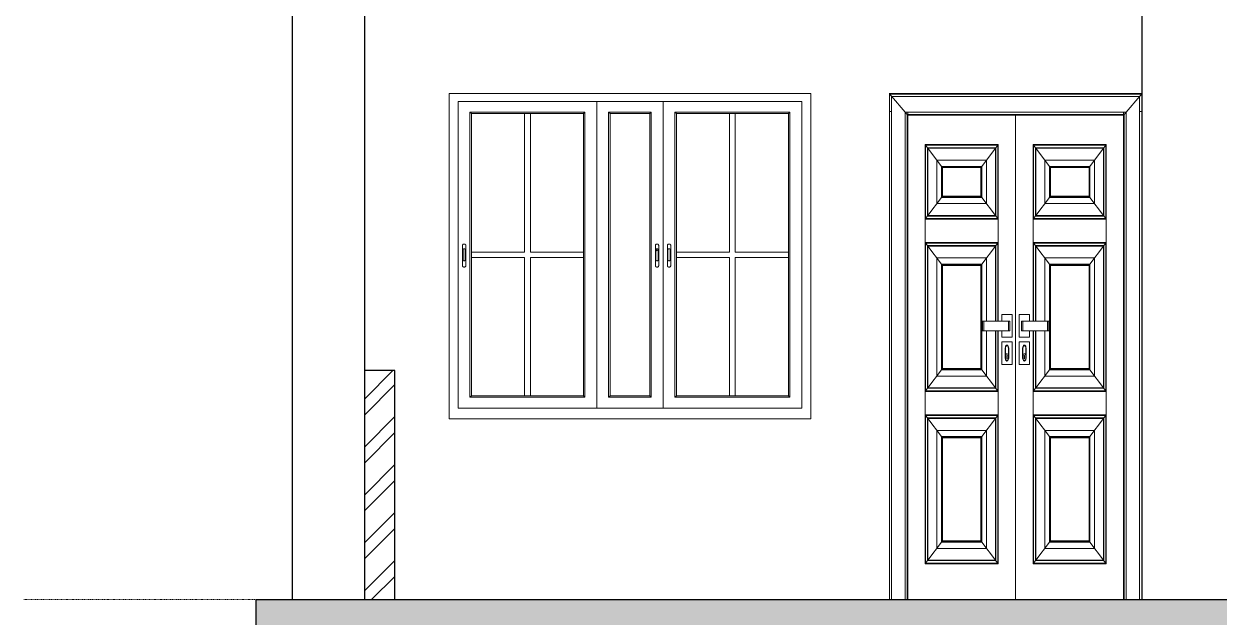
# Model space of a CAD drawing. Header units: inches. Extents: x -10117506 to -5032697, y -6529230 to -3253155.
# Drawn here: x -5057389.7 to -5057191.5, y -3256492.9 to -3256394.5 of the extents above; entities that cross this region are included whole.
import ezdxf

# ---------------------------------------------------------------- set-up
doc = ezdxf.new("R2010")
doc.units = ezdxf.units.IN
doc.header["$LTSCALE"] = 2
doc.header["$MEASUREMENT"] = 0
doc.linetypes.add('ACAD_ISO02W100', pattern=[15, 12, -3])
doc.linetypes.add('CENTER', pattern=[2, 1.25, -0.25, 0.25, -0.25])
doc.layers.get('0').update_dxf_attribs({"linetype": 'CONTINUOUS'})
for name, color, linetype, lineweight in [('Annotate-Bold.w', 187, 'CONTINUOUS', 18), ('Door-Window', 47, 'CONTINUOUS', 15), ('F-FURNITURE', 30, 'CONTINUOUS', 13), ('HATCH', 60, 'ACAD_ISO02W100', 13), ('window', 4, 'CONTINUOUS', 13)]:
    doc.layers.add(name, color=color, linetype=linetype, lineweight=lineweight)

msp = doc.modelspace()

# ---------------------------------------------------------------- hatches: boundary and pattern name
at = {"layer": 'Door-Window', "linetype": 'ByBlock'}
h = msp.add_hatch(dxfattribs=at)
h.set_pattern_fill('AR-CONC', color=256)
h.set_pattern_definition([(50, (19335.599, 2800.1), (7.172601826, -0.62752135), [0.75, -8.25]), (355, (19335.599, 2800.1), (-1.387513336, 7.521921337), [0.6, -6.6]), (100.45144446, (19336.197, 2800.0476), (5.785088467, 6.89439991), [0.63740192, -7.01142112]), (46.1842, (19335.599, 2802.1), (10.672413307, -1.655192808), [1.125, -12.375]), (96.63563549, (19336.489, 2801.962), (9.346619457, 9.741186008), [0.95610342, -10.5171376]), (351.184164, (19335.599, 2802.1), (9.34661945, 9.741186003), [0.9, -9.90000001]), (21, (19336.599, 2801.6), (5.969070521, -4.0261889067), [0.75, -8.25]), (326, (19336.599, 2801.6), (2.433153319, 7.2515004505), [0.6, -6.6]), (71.45144474, (19337.097, 2801.2644), (8.402223767, 3.225311528), [0.6374019, -7.01142112]), (37.5, (19335.5992, 2800.1), (0.1215985532, 3.3289385383), [0, -6.52, 0, -6.7, 0, -6.625]), (7.5, (19335.5992, 2800.1), (2.6306953744, 3.9441171188), [0, -3.82, 0, -6.37, 0, -2.525]), (327.5, (19333.3692, 2800.1), (5.3382243617, -0.2255487173), [0, -2.5, 0, -7.8, 0, -10.35]), (317.5, (19332.3692, 2800.1), (5.8318616934, 1.0010498233), [0, -3.25, 0, -5.18, 0, -7.35])])
h.paths.add_polyline_path([(-5057333.21, -3256495), (-5057333.21, -3256504), (-5057324.21, -3256504), (-5057324.21, -3256495), (-5057204.21, -3256495), (-5057201.71, -3256495), (-5057201.71, -3256504), (-5057192.71, -3256504), (-5057192.71, -3256495), (-5057167.67, -3256495), (-5057087.67, -3256439), (-5057044.18, -3256439), (-5057044.18, -3256434), (-5057099.24, -3256434), (-5057099.24, -3256441), (-5057109.24, -3256441), (-5057109.24, -3256448), (-5057119.24, -3256448), (-5057119.24, -3256455), (-5057129.24, -3256455), (-5057129.24, -3256462), (-5057139.24, -3256462), (-5057139.24, -3256469), (-5057149.24, -3256469), (-5057149.24, -3256476), (-5057159.24, -3256476), (-5057159.24, -3256483), (-5057169.24, -3256483), (-5057169.24, -3256490), (-5057204.21, -3256490), (-5057351.21, -3256490), (-5057351.21, -3256495)])
at = {"layer": 'HATCH', "ltscale": 0.01}
h = msp.add_hatch(dxfattribs=at)
h.set_pattern_fill('ANSI32', color=256, scale=15, style=0)
h.set_pattern_definition([(45, (19335.599, 2800.1), (-3.977475644, 3.977475644), []), (45, (19338.251, 2800.1), (-3.977475644, 3.977475644), [])])
h.paths.add_polyline_path([(-5057328.21, -3256452), (-5057333.21, -3256452), (-5057333.21, -3256490), (-5057328.21, -3256490)])

# ---------------------------------------------------------------- linework, layer by layer
at = {"ltscale": 0.5}
for p, q in [((-5057345.21, -3256490), (-5057345.21, -3256383)), ((-5057333.21, -3256490), (-5057333.21, -3256383)), ((-5057204.21, -3256490), (-5057204.21, -3256383)), ((-5057328.21, -3256452), (-5057333.21, -3256452)), ((-5057328.21, -3256490), (-5057328.21, -3256452)), ((-5057351.21, -3256490), (-5057204.21, -3256490)), ((-5057351.21, -3256495), (-5057351.21, -3256490)), ((-5057204.21, -3256490), (-5057169.24, -3256490))]:
    msp.add_line(p, q, dxfattribs=at)
at = {"layer": 'Annotate-Bold.w', "linetype": 'CENTER', "ltscale": 0.01}
msp.add_line((-5057389.75, -3256490), (-5057000.98, -3256490), dxfattribs=at)
at = {"layer": 'F-FURNITURE'}
for p, q in [((-5057246.21, -3256406), (-5057204.21, -3256406)), ((-5057246.14, -3256490), (-5057246.14, -3256406.07)), ((-5057246.14, -3256406.07), (-5057204.27, -3256406.07)), ((-5057246.14, -3256406.07), (-5057243.21, -3256409.5)), ((-5057246.12, -3256406.1), (-5057204.29, -3256406.1)), ((-5057246.12, -3256409), (-5057246.12, -3256406.1)), ((-5057245.78, -3256490), (-5057245.78, -3256406.5)), ((-5057245.78, -3256406.5), (-5057204.64, -3256406.5)), ((-5057204.27, -3256406.07), (-5057207.21, -3256409.5)), ((-5057204.64, -3256406.5), (-5057204.64, -3256490)), ((-5057204.29, -3256406.1), (-5057204.29, -3256490)), ((-5057204.27, -3256406.07), (-5057204.27, -3256490)), ((-5057246.12, -3256409), (-5057246.06, -3256409)), ((-5057246.12, -3256490), (-5057246.12, -3256409)), ((-5057246.02, -3256409), (-5057245.98, -3256409)), ((-5057245.93, -3256409), (-5057245.83, -3256409)), ((-5057243.55, -3256490), (-5057243.55, -3256409.1)), ((-5057243.55, -3256409.1), (-5057206.86, -3256409.1)), ((-5057243.12, -3256409.1), (-5057243.12, -3256409.15)), ((-5057207.29, -3256409.1), (-5057207.29, -3256409.15)), ((-5057206.86, -3256409.1), (-5057206.86, -3256490)), ((-5057204.64, -3256409), (-5057204.53, -3256409)), ((-5057204.48, -3256409), (-5057204.43, -3256409)), ((-5057204.39, -3256409), (-5057204.32, -3256409)), ((-5057243.21, -3256490), (-5057243.21, -3256409.5)), ((-5057243.21, -3256409.5), (-5057207.21, -3256409.5)), ((-5057243.12, -3256409.2), (-5057243.12, -3256409.25)), ((-5057243.12, -3256409.3), (-5057243.12, -3256409.38)), ((-5057243.12, -3256409.41), (-5057243.12, -3256409.5)), ((-5057243.12, -3256490), (-5057243.12, -3256409.6)), ((-5057243.12, -3256409.6), (-5057207.29, -3256409.6)), ((-5057225.21, -3256490), (-5057225.21, -3256409.6)), ((-5057207.29, -3256409.2), (-5057207.29, -3256409.25)), ((-5057207.29, -3256409.3), (-5057207.29, -3256409.38)), ((-5057207.29, -3256409.41), (-5057207.29, -3256409.5)), ((-5057207.29, -3256409.6), (-5057207.29, -3256490)), ((-5057207.21, -3256409.5), (-5057207.21, -3256490)), ((-5057240.23, -3256455.47), (-5057240.23, -3256414.49)), ((-5057228.1, -3256414.49), (-5057240.23, -3256414.49)), ((-5057240.15, -3256426.76), (-5057240.15, -3256414.6)), ((-5057240.15, -3256414.6), (-5057228.18, -3256414.6)), ((-5057240.15, -3256414.6), (-5057239.82, -3256415.04)), ((-5057239.82, -3256426.32), (-5057239.82, -3256415.04)), ((-5057239.82, -3256415.04), (-5057228.51, -3256415.04)), ((-5057228.51, -3256415.04), (-5057228.18, -3256414.6)), ((-5057228.51, -3256415.04), (-5057228.51, -3256426.32)), ((-5057228.49, -3256415.01), (-5057228.49, -3256426.35)), ((-5057228.18, -3256414.6), (-5057228.18, -3256426.76)), ((-5057228.1, -3256414.49), (-5057228.1, -3256443.77)), ((-5057222.31, -3256443.77), (-5057222.31, -3256414.49)), ((-5057210.19, -3256414.49), (-5057222.31, -3256414.49)), ((-5057222.23, -3256426.76), (-5057222.23, -3256414.6)), ((-5057222.23, -3256414.6), (-5057210.27, -3256414.6)), ((-5057222.23, -3256414.6), (-5057221.9, -3256415.04)), ((-5057221.9, -3256426.32), (-5057221.9, -3256415.04)), ((-5057221.9, -3256415.04), (-5057210.6, -3256415.04)), ((-5057210.6, -3256415.04), (-5057210.27, -3256414.6)), ((-5057210.6, -3256415.04), (-5057210.6, -3256426.32)), ((-5057210.57, -3256415.01), (-5057210.57, -3256426.35)), ((-5057210.27, -3256414.6), (-5057210.27, -3256426.76)), ((-5057210.19, -3256414.49), (-5057210.19, -3256455.47)), ((-5057239.76, -3256426.24), (-5057239.76, -3256415.11)), ((-5057239.76, -3256415.11), (-5057228.57, -3256415.11)), ((-5057237.52, -3256418.1), (-5057239.76, -3256415.11)), ((-5057230.03, -3256417.07), (-5057238.29, -3256417.07)), ((-5057238.29, -3256417.07), (-5057238.29, -3256424.28)), ((-5057228.57, -3256415.11), (-5057230.8, -3256418.1)), ((-5057230.03, -3256424.28), (-5057230.03, -3256417.07)), ((-5057228.57, -3256415.11), (-5057228.57, -3256426.24)), ((-5057221.85, -3256426.24), (-5057221.85, -3256415.11)), ((-5057221.85, -3256415.11), (-5057210.65, -3256415.11)), ((-5057219.61, -3256418.1), (-5057221.85, -3256415.11)), ((-5057212.12, -3256417.07), (-5057220.38, -3256417.07)), ((-5057220.38, -3256417.07), (-5057220.38, -3256424.28)), ((-5057210.65, -3256415.11), (-5057212.89, -3256418.1)), ((-5057212.12, -3256424.28), (-5057212.12, -3256417.07)), ((-5057210.65, -3256415.11), (-5057210.65, -3256426.24)), ((-5057230.8, -3256418.1), (-5057237.52, -3256418.1)), ((-5057237.52, -3256418.1), (-5057237.52, -3256423.25)), ((-5057237.45, -3256418.2), (-5057237.45, -3256423.15)), ((-5057230.88, -3256418.2), (-5057237.45, -3256418.2)), ((-5057237.37, -3256418.31), (-5057237.37, -3256423.05)), ((-5057230.96, -3256418.31), (-5057237.37, -3256418.31)), ((-5057230.96, -3256423.05), (-5057230.96, -3256418.31)), ((-5057230.88, -3256423.15), (-5057230.88, -3256418.2)), ((-5057230.8, -3256423.25), (-5057230.8, -3256418.1)), ((-5057212.89, -3256418.1), (-5057219.61, -3256418.1)), ((-5057219.61, -3256418.1), (-5057219.61, -3256423.25)), ((-5057219.53, -3256418.2), (-5057219.53, -3256423.15)), ((-5057212.97, -3256418.2), (-5057219.53, -3256418.2)), ((-5057219.45, -3256418.31), (-5057219.45, -3256423.05)), ((-5057213.04, -3256418.31), (-5057219.45, -3256418.31)), ((-5057213.04, -3256423.05), (-5057213.04, -3256418.31)), ((-5057212.97, -3256423.15), (-5057212.97, -3256418.2)), ((-5057212.89, -3256423.25), (-5057212.89, -3256418.1)), ((-5057239.76, -3256426.24), (-5057237.52, -3256423.25)), ((-5057238.29, -3256424.28), (-5057230.03, -3256424.28)), ((-5057237.52, -3256423.25), (-5057230.8, -3256423.25)), ((-5057237.45, -3256423.15), (-5057230.88, -3256423.15)), ((-5057237.37, -3256423.05), (-5057230.96, -3256423.05)), ((-5057230.8, -3256423.25), (-5057228.57, -3256426.24)), ((-5057221.85, -3256426.24), (-5057219.61, -3256423.25)), ((-5057220.38, -3256424.28), (-5057212.12, -3256424.28)), ((-5057219.61, -3256423.25), (-5057212.89, -3256423.25)), ((-5057219.53, -3256423.15), (-5057212.97, -3256423.15)), ((-5057219.45, -3256423.05), (-5057213.04, -3256423.05)), ((-5057212.89, -3256423.25), (-5057210.65, -3256426.24)), ((-5057228.1, -3256426.86), (-5057240.23, -3256426.86)), ((-5057240.15, -3256426.76), (-5057239.82, -3256426.32)), ((-5057228.18, -3256426.76), (-5057240.15, -3256426.76)), ((-5057228.49, -3256426.35), (-5057239.84, -3256426.35)), ((-5057228.51, -3256426.32), (-5057239.82, -3256426.32)), ((-5057228.57, -3256426.24), (-5057239.76, -3256426.24)), ((-5057228.18, -3256426.76), (-5057228.51, -3256426.32)), ((-5057210.19, -3256426.86), (-5057222.31, -3256426.86)), ((-5057222.23, -3256426.76), (-5057221.9, -3256426.32)), ((-5057210.27, -3256426.76), (-5057222.23, -3256426.76)), ((-5057210.57, -3256426.35), (-5057221.92, -3256426.35)), ((-5057210.6, -3256426.32), (-5057221.9, -3256426.32)), ((-5057210.65, -3256426.24), (-5057221.85, -3256426.24)), ((-5057210.27, -3256426.76), (-5057210.6, -3256426.32)), ((-5057228.1, -3256430.73), (-5057240.23, -3256430.73)), ((-5057240.15, -3256455.36), (-5057240.15, -3256430.83)), ((-5057240.15, -3256430.83), (-5057228.18, -3256430.83)), ((-5057240.15, -3256430.83), (-5057239.84, -3256431.24)), ((-5057228.18, -3256430.83), (-5057228.49, -3256431.24)), ((-5057228.18, -3256430.83), (-5057228.18, -3256443.77)), ((-5057210.19, -3256430.73), (-5057222.31, -3256430.73)), ((-5057222.23, -3256443.77), (-5057222.23, -3256430.83)), ((-5057222.23, -3256430.83), (-5057210.27, -3256430.83)), ((-5057222.23, -3256430.83), (-5057221.92, -3256431.24)), ((-5057210.27, -3256430.83), (-5057210.57, -3256431.24)), ((-5057210.27, -3256430.83), (-5057210.27, -3256455.36)), ((-5057239.84, -3256431.24), (-5057228.49, -3256431.24)), ((-5057239.84, -3256431.24), (-5057239.82, -3256431.27)), ((-5057239.82, -3256454.93), (-5057239.82, -3256431.27)), ((-5057239.82, -3256431.27), (-5057228.51, -3256431.27)), ((-5057237.52, -3256434.33), (-5057239.76, -3256431.35)), ((-5057239.76, -3256454.85), (-5057239.76, -3256431.35)), ((-5057239.76, -3256431.35), (-5057228.57, -3256431.35)), ((-5057228.57, -3256431.35), (-5057230.8, -3256434.33)), ((-5057228.57, -3256431.35), (-5057228.57, -3256443.77)), ((-5057228.49, -3256431.24), (-5057228.51, -3256431.27)), ((-5057228.51, -3256431.27), (-5057228.51, -3256443.77)), ((-5057228.49, -3256431.24), (-5057228.49, -3256443.77)), ((-5057221.92, -3256431.24), (-5057210.57, -3256431.24)), ((-5057221.92, -3256431.24), (-5057221.91, -3256431.27)), ((-5057221.91, -3256443.77), (-5057221.91, -3256431.27)), ((-5057221.91, -3256431.27), (-5057210.59, -3256431.27)), ((-5057219.61, -3256434.33), (-5057221.85, -3256431.35)), ((-5057221.85, -3256443.77), (-5057221.85, -3256431.35)), ((-5057221.85, -3256431.35), (-5057210.65, -3256431.35)), ((-5057210.65, -3256431.35), (-5057212.89, -3256434.33)), ((-5057210.65, -3256431.35), (-5057210.65, -3256454.85)), ((-5057210.57, -3256431.24), (-5057210.59, -3256431.27)), ((-5057210.59, -3256431.27), (-5057210.59, -3256454.93)), ((-5057210.57, -3256431.24), (-5057210.57, -3256454.95)), ((-5057238.29, -3256433.3), (-5057230.03, -3256433.3)), ((-5057238.29, -3256433.3), (-5057238.29, -3256452.89)), ((-5057237.52, -3256434.33), (-5057230.8, -3256434.33)), ((-5057237.52, -3256451.86), (-5057237.52, -3256434.33)), ((-5057230.88, -3256434.44), (-5057237.45, -3256434.44)), ((-5057237.45, -3256434.44), (-5057237.45, -3256451.75)), ((-5057230.96, -3256434.54), (-5057237.37, -3256434.54)), ((-5057237.37, -3256434.54), (-5057237.37, -3256451.65)), ((-5057230.96, -3256451.65), (-5057230.96, -3256434.54)), ((-5057230.88, -3256451.75), (-5057230.88, -3256434.44)), ((-5057230.8, -3256434.33), (-5057230.8, -3256451.86)), ((-5057230.03, -3256433.3), (-5057230.03, -3256443.77)), ((-5057220.38, -3256433.3), (-5057212.12, -3256433.3)), ((-5057220.38, -3256433.3), (-5057220.38, -3256443.77)), ((-5057219.61, -3256434.33), (-5057212.89, -3256434.33)), ((-5057219.61, -3256451.86), (-5057219.61, -3256434.33)), ((-5057212.97, -3256434.44), (-5057219.53, -3256434.44)), ((-5057219.53, -3256434.44), (-5057219.53, -3256451.75)), ((-5057213.04, -3256434.54), (-5057219.45, -3256434.54)), ((-5057219.45, -3256434.54), (-5057219.45, -3256451.65)), ((-5057213.04, -3256451.65), (-5057213.04, -3256434.54)), ((-5057212.97, -3256451.75), (-5057212.97, -3256434.44)), ((-5057212.89, -3256434.33), (-5057212.89, -3256451.86)), ((-5057212.12, -3256433.3), (-5057212.12, -3256452.89)), ((-5057227.51, -3256442.71), (-5057227.51, -3256443.77)), ((-5057225.8, -3256442.71), (-5057227.51, -3256442.71)), ((-5057225.8, -3256442.71), (-5057225.8, -3256446.43)), ((-5057222.91, -3256442.71), (-5057224.61, -3256442.71)), ((-5057224.61, -3256442.71), (-5057224.61, -3256446.43)), ((-5057222.91, -3256442.71), (-5057222.91, -3256443.77)), ((-5057230.73, -3256443.77), (-5057230.73, -3256445.37)), ((-5057230.73, -3256443.77), (-5057226.17, -3256443.77)), ((-5057230.48, -3256443.77), (-5057230.48, -3256445.37)), ((-5057226.41, -3256443.77), (-5057226.41, -3256445.37)), ((-5057226.17, -3256443.77), (-5057226.17, -3256445.37)), ((-5057224.25, -3256443.77), (-5057224.25, -3256445.37)), ((-5057219.69, -3256443.77), (-5057224.25, -3256443.77)), ((-5057224, -3256443.77), (-5057224, -3256445.37)), ((-5057219.93, -3256443.77), (-5057219.93, -3256445.37)), ((-5057219.69, -3256443.77), (-5057219.69, -3256445.37)), ((-5057230.73, -3256445.37), (-5057226.17, -3256445.37)), ((-5057230.03, -3256445.37), (-5057230.03, -3256452.89)), ((-5057228.57, -3256445.37), (-5057228.57, -3256454.85)), ((-5057228.51, -3256445.37), (-5057228.51, -3256454.93)), ((-5057228.49, -3256445.37), (-5057228.49, -3256454.95)), ((-5057228.18, -3256445.37), (-5057228.18, -3256455.36)), ((-5057228.1, -3256445.37), (-5057228.1, -3256455.47)), ((-5057227.51, -3256445.37), (-5057227.51, -3256446.43)), ((-5057227.51, -3256446.43), (-5057225.8, -3256446.43)), ((-5057224.61, -3256446.43), (-5057222.91, -3256446.43)), ((-5057219.69, -3256445.37), (-5057224.25, -3256445.37)), ((-5057222.91, -3256445.37), (-5057222.91, -3256446.43)), ((-5057222.31, -3256455.47), (-5057222.31, -3256445.37)), ((-5057222.23, -3256455.36), (-5057222.23, -3256445.37)), ((-5057221.91, -3256454.93), (-5057221.91, -3256445.37)), ((-5057221.85, -3256454.85), (-5057221.85, -3256445.37)), ((-5057220.38, -3256452.89), (-5057220.38, -3256445.37)), ((-5057227.51, -3256447.23), (-5057225.8, -3256447.23)), ((-5057227.51, -3256450.96), (-5057227.51, -3256447.23)), ((-5057226.95, -3256448.26), (-5057226.96, -3256448.43)), ((-5057226.96, -3256449.76), (-5057226.96, -3256448.43)), ((-5057226.92, -3256448.1), (-5057226.95, -3256448.26)), ((-5057226.87, -3256447.96), (-5057226.92, -3256448.1)), ((-5057226.91, -3256448.44), (-5057226.9, -3256448.28)), ((-5057226.91, -3256449.75), (-5057226.91, -3256448.44)), ((-5057226.9, -3256448.28), (-5057226.88, -3256448.15)), ((-5057226.88, -3256448.15), (-5057226.84, -3256448.03)), ((-5057226.81, -3256447.85), (-5057226.87, -3256447.96)), ((-5057226.84, -3256448.03), (-5057226.78, -3256447.94)), ((-5057226.73, -3256447.79), (-5057226.81, -3256447.85)), ((-5057226.78, -3256447.94), (-5057226.72, -3256447.88)), ((-5057226.65, -3256447.76), (-5057226.73, -3256447.79)), ((-5057226.72, -3256447.88), (-5057226.65, -3256447.86)), ((-5057226.58, -3256447.79), (-5057226.65, -3256447.76)), ((-5057226.65, -3256447.86), (-5057226.59, -3256447.88)), ((-5057226.59, -3256447.88), (-5057226.53, -3256447.94)), ((-5057226.5, -3256447.85), (-5057226.58, -3256447.79)), ((-5057226.53, -3256447.94), (-5057226.47, -3256448.03)), ((-5057226.44, -3256447.96), (-5057226.5, -3256447.85)), ((-5057226.47, -3256448.03), (-5057226.43, -3256448.15)), ((-5057226.39, -3256448.1), (-5057226.44, -3256447.96)), ((-5057226.43, -3256448.15), (-5057226.4, -3256448.28)), ((-5057226.4, -3256448.28), (-5057226.4, -3256448.44)), ((-5057226.4, -3256448.44), (-5057226.4, -3256449.75)), ((-5057226.36, -3256448.26), (-5057226.39, -3256448.1)), ((-5057226.35, -3256448.43), (-5057226.36, -3256448.26)), ((-5057226.35, -3256449.76), (-5057226.35, -3256448.43)), ((-5057225.8, -3256447.23), (-5057225.8, -3256450.96)), ((-5057224.61, -3256447.23), (-5057224.61, -3256450.96)), ((-5057222.91, -3256447.23), (-5057224.61, -3256447.23)), ((-5057224.06, -3256448.43), (-5057224.05, -3256448.26)), ((-5057224.06, -3256449.76), (-5057224.06, -3256448.43)), ((-5057224.05, -3256448.26), (-5057224.02, -3256448.1)), ((-5057224.02, -3256448.1), (-5057223.97, -3256447.96)), ((-5057224.01, -3256448.28), (-5057224.02, -3256448.44)), ((-5057224.02, -3256448.44), (-5057224.02, -3256449.75)), ((-5057223.98, -3256448.15), (-5057224.01, -3256448.28)), ((-5057223.94, -3256448.03), (-5057223.98, -3256448.15)), ((-5057223.97, -3256447.96), (-5057223.91, -3256447.85)), ((-5057223.89, -3256447.94), (-5057223.94, -3256448.03)), ((-5057223.91, -3256447.85), (-5057223.84, -3256447.79)), ((-5057223.83, -3256447.88), (-5057223.89, -3256447.94)), ((-5057223.84, -3256447.79), (-5057223.76, -3256447.76)), ((-5057223.76, -3256447.86), (-5057223.83, -3256447.88)), ((-5057223.76, -3256447.76), (-5057223.68, -3256447.79)), ((-5057223.69, -3256447.88), (-5057223.76, -3256447.86)), ((-5057223.63, -3256447.94), (-5057223.69, -3256447.88)), ((-5057223.68, -3256447.79), (-5057223.61, -3256447.85)), ((-5057223.58, -3256448.03), (-5057223.63, -3256447.94)), ((-5057223.61, -3256447.85), (-5057223.54, -3256447.96)), ((-5057223.54, -3256448.15), (-5057223.58, -3256448.03)), ((-5057223.54, -3256447.96), (-5057223.5, -3256448.1)), ((-5057223.51, -3256448.28), (-5057223.54, -3256448.15)), ((-5057223.5, -3256448.44), (-5057223.51, -3256448.28)), ((-5057223.5, -3256448.1), (-5057223.46, -3256448.26)), ((-5057223.5, -3256449.75), (-5057223.5, -3256448.44)), ((-5057223.46, -3256448.26), (-5057223.45, -3256448.43)), ((-5057223.45, -3256449.76), (-5057223.45, -3256448.43)), ((-5057222.91, -3256450.96), (-5057222.91, -3256447.23)), ((-5057226.96, -3256449.76), (-5057226.95, -3256449.93)), ((-5057226.95, -3256449.93), (-5057226.92, -3256450.09)), ((-5057226.92, -3256450.09), (-5057226.87, -3256450.23)), ((-5057226.9, -3256449.62), (-5057226.91, -3256449.75)), ((-5057226.91, -3256449.75), (-5057226.91, -3256449.76)), ((-5057226.91, -3256449.76), (-5057226.91, -3256449.77)), ((-5057226.91, -3256449.77), (-5057226.9, -3256449.91)), ((-5057226.88, -3256449.48), (-5057226.9, -3256449.62)), ((-5057226.9, -3256449.91), (-5057226.9, -3256449.91)), ((-5057226.9, -3256449.91), (-5057226.88, -3256450.04)), ((-5057226.84, -3256449.36), (-5057226.88, -3256449.48)), ((-5057226.88, -3256450.04), (-5057226.88, -3256450.05)), ((-5057226.88, -3256450.05), (-5057226.84, -3256450.16)), ((-5057226.87, -3256450.23), (-5057226.81, -3256450.34)), ((-5057226.79, -3256449.27), (-5057226.84, -3256449.36)), ((-5057226.84, -3256450.16), (-5057226.83, -3256450.16)), ((-5057226.83, -3256450.16), (-5057226.78, -3256450.25)), ((-5057226.81, -3256450.34), (-5057226.73, -3256450.4)), ((-5057226.72, -3256449.21), (-5057226.79, -3256449.27)), ((-5057226.78, -3256450.25), (-5057226.78, -3256450.25)), ((-5057226.78, -3256450.25), (-5057226.72, -3256450.3)), ((-5057226.73, -3256450.4), (-5057226.65, -3256450.42)), ((-5057226.66, -3256449.19), (-5057226.72, -3256449.21)), ((-5057226.72, -3256450.3), (-5057226.72, -3256450.31)), ((-5057226.72, -3256450.31), (-5057226.65, -3256450.32)), ((-5057226.68, -3256449.49), (-5057226.62, -3256449.49)), ((-5057226.68, -3256450.03), (-5057226.68, -3256449.49)), ((-5057226.62, -3256450.03), (-5057226.68, -3256450.03)), ((-5057226.59, -3256449.21), (-5057226.66, -3256449.19)), ((-5057226.65, -3256450.32), (-5057226.59, -3256450.3)), ((-5057226.65, -3256450.32), (-5057226.65, -3256450.32)), ((-5057226.65, -3256450.42), (-5057226.58, -3256450.4)), ((-5057226.62, -3256449.49), (-5057226.62, -3256450.03)), ((-5057226.53, -3256449.27), (-5057226.59, -3256449.21)), ((-5057226.59, -3256450.3), (-5057226.58, -3256450.3)), ((-5057226.58, -3256450.3), (-5057226.53, -3256450.25)), ((-5057226.58, -3256450.4), (-5057226.5, -3256450.34)), ((-5057226.47, -3256449.35), (-5057226.53, -3256449.27)), ((-5057226.53, -3256450.25), (-5057226.52, -3256450.25)), ((-5057226.52, -3256450.25), (-5057226.47, -3256450.16)), ((-5057226.5, -3256450.34), (-5057226.44, -3256450.23)), ((-5057226.43, -3256449.47), (-5057226.47, -3256449.35)), ((-5057226.47, -3256450.15), (-5057226.43, -3256450.04)), ((-5057226.47, -3256450.16), (-5057226.47, -3256450.15)), ((-5057226.44, -3256450.23), (-5057226.39, -3256450.09)), ((-5057226.41, -3256449.61), (-5057226.43, -3256449.47)), ((-5057226.43, -3256450.04), (-5057226.4, -3256449.91)), ((-5057226.43, -3256450.04), (-5057226.43, -3256450.04)), ((-5057226.4, -3256449.75), (-5057226.41, -3256449.61)), ((-5057226.4, -3256449.9), (-5057226.4, -3256449.75)), ((-5057226.4, -3256449.91), (-5057226.4, -3256449.9)), ((-5057226.39, -3256450.09), (-5057226.36, -3256449.93)), ((-5057226.36, -3256449.93), (-5057226.35, -3256449.76)), ((-5057224.05, -3256449.93), (-5057224.06, -3256449.76)), ((-5057224.02, -3256450.09), (-5057224.05, -3256449.93)), ((-5057224.02, -3256449.75), (-5057224.01, -3256449.61)), ((-5057224.01, -3256449.9), (-5057224.02, -3256449.75)), ((-5057223.97, -3256450.23), (-5057224.02, -3256450.09)), ((-5057224.01, -3256449.61), (-5057223.98, -3256449.47)), ((-5057224.01, -3256449.91), (-5057224.01, -3256449.9)), ((-5057223.98, -3256450.04), (-5057224.01, -3256449.91)), ((-5057223.98, -3256449.47), (-5057223.94, -3256449.35)), ((-5057223.98, -3256450.04), (-5057223.98, -3256450.04)), ((-5057223.94, -3256450.15), (-5057223.98, -3256450.04)), ((-5057223.91, -3256450.34), (-5057223.97, -3256450.23)), ((-5057223.94, -3256449.35), (-5057223.89, -3256449.27)), ((-5057223.94, -3256450.16), (-5057223.94, -3256450.15)), ((-5057223.89, -3256450.25), (-5057223.94, -3256450.16)), ((-5057223.84, -3256450.4), (-5057223.91, -3256450.34)), ((-5057223.89, -3256449.27), (-5057223.82, -3256449.21)), ((-5057223.89, -3256450.25), (-5057223.89, -3256450.25)), ((-5057223.83, -3256450.3), (-5057223.89, -3256450.25)), ((-5057223.76, -3256450.42), (-5057223.84, -3256450.4)), ((-5057223.76, -3256450.32), (-5057223.83, -3256450.3)), ((-5057223.83, -3256450.3), (-5057223.83, -3256450.3)), ((-5057223.82, -3256449.21), (-5057223.76, -3256449.19)), ((-5057223.79, -3256449.49), (-5057223.79, -3256450.03)), ((-5057223.73, -3256449.49), (-5057223.79, -3256449.49)), ((-5057223.79, -3256450.03), (-5057223.73, -3256450.03)), ((-5057223.76, -3256449.19), (-5057223.69, -3256449.21)), ((-5057223.69, -3256450.31), (-5057223.76, -3256450.32)), ((-5057223.76, -3256450.32), (-5057223.76, -3256450.32)), ((-5057223.68, -3256450.4), (-5057223.76, -3256450.42)), ((-5057223.73, -3256450.03), (-5057223.73, -3256449.49)), ((-5057223.69, -3256449.21), (-5057223.63, -3256449.27)), ((-5057223.63, -3256450.25), (-5057223.69, -3256450.3)), ((-5057223.69, -3256450.3), (-5057223.69, -3256450.31)), ((-5057223.61, -3256450.34), (-5057223.68, -3256450.4)), ((-5057223.63, -3256449.27), (-5057223.57, -3256449.36)), ((-5057223.58, -3256450.16), (-5057223.63, -3256450.25)), ((-5057223.63, -3256450.25), (-5057223.63, -3256450.25)), ((-5057223.54, -3256450.23), (-5057223.61, -3256450.34)), ((-5057223.54, -3256450.05), (-5057223.58, -3256450.16)), ((-5057223.58, -3256450.16), (-5057223.58, -3256450.16)), ((-5057223.57, -3256449.36), (-5057223.53, -3256449.48)), ((-5057223.51, -3256449.91), (-5057223.54, -3256450.04)), ((-5057223.54, -3256450.04), (-5057223.54, -3256450.05)), ((-5057223.5, -3256450.09), (-5057223.54, -3256450.23)), ((-5057223.53, -3256449.48), (-5057223.51, -3256449.62)), ((-5057223.51, -3256449.62), (-5057223.5, -3256449.75)), ((-5057223.5, -3256449.77), (-5057223.51, -3256449.91)), ((-5057223.51, -3256449.91), (-5057223.51, -3256449.91)), ((-5057223.5, -3256449.75), (-5057223.5, -3256449.76)), ((-5057223.5, -3256449.76), (-5057223.5, -3256449.77)), ((-5057223.46, -3256449.93), (-5057223.5, -3256450.09)), ((-5057223.45, -3256449.76), (-5057223.46, -3256449.93)), ((-5057239.76, -3256454.85), (-5057237.52, -3256451.86)), ((-5057230.8, -3256451.86), (-5057237.52, -3256451.86)), ((-5057237.45, -3256451.75), (-5057230.88, -3256451.75)), ((-5057237.37, -3256451.65), (-5057230.96, -3256451.65)), ((-5057230.8, -3256451.86), (-5057228.57, -3256454.85)), ((-5057225.8, -3256450.96), (-5057227.51, -3256450.96)), ((-5057224.61, -3256450.96), (-5057222.91, -3256450.96)), ((-5057221.85, -3256454.85), (-5057219.61, -3256451.86)), ((-5057212.89, -3256451.86), (-5057219.61, -3256451.86)), ((-5057219.53, -3256451.75), (-5057212.97, -3256451.75)), ((-5057219.45, -3256451.65), (-5057213.04, -3256451.65)), ((-5057212.89, -3256451.86), (-5057210.65, -3256454.85)), ((-5057230.03, -3256452.89), (-5057238.29, -3256452.89)), ((-5057212.12, -3256452.89), (-5057220.38, -3256452.89)), ((-5057240.23, -3256459.33), (-5057240.23, -3256455.47)), ((-5057228.1, -3256455.47), (-5057240.23, -3256455.47)), ((-5057240.15, -3256455.36), (-5057239.82, -3256454.93)), ((-5057228.18, -3256455.36), (-5057240.15, -3256455.36)), ((-5057228.51, -3256454.93), (-5057239.82, -3256454.93)), ((-5057228.57, -3256454.85), (-5057239.76, -3256454.85)), ((-5057228.49, -3256454.95), (-5057228.51, -3256454.93)), ((-5057228.18, -3256455.36), (-5057228.49, -3256454.95)), ((-5057228.1, -3256455.47), (-5057228.1, -3256459.33)), ((-5057222.31, -3256459.33), (-5057222.31, -3256455.47)), ((-5057210.19, -3256455.47), (-5057222.31, -3256455.47)), ((-5057222.23, -3256455.36), (-5057221.91, -3256454.93)), ((-5057210.27, -3256455.36), (-5057222.23, -3256455.36)), ((-5057210.59, -3256454.93), (-5057221.91, -3256454.93)), ((-5057210.65, -3256454.85), (-5057221.85, -3256454.85)), ((-5057210.57, -3256454.95), (-5057210.59, -3256454.93)), ((-5057210.27, -3256455.36), (-5057210.57, -3256454.95)), ((-5057210.19, -3256455.47), (-5057210.19, -3256459.33)), ((-5057240.23, -3256459.33), (-5057240.23, -3256484.07)), ((-5057228.1, -3256459.33), (-5057240.23, -3256459.33)), ((-5057240.15, -3256483.97), (-5057240.15, -3256459.43)), ((-5057240.15, -3256459.43), (-5057228.18, -3256459.43)), ((-5057240.15, -3256459.43), (-5057239.84, -3256459.85)), ((-5057239.84, -3256459.85), (-5057228.49, -3256459.85)), ((-5057239.84, -3256459.85), (-5057239.82, -3256459.87)), ((-5057239.82, -3256483.53), (-5057239.82, -3256459.87)), ((-5057239.82, -3256459.87), (-5057228.51, -3256459.87)), ((-5057237.52, -3256462.94), (-5057239.76, -3256459.95)), ((-5057239.76, -3256483.45), (-5057239.76, -3256459.95)), ((-5057239.76, -3256459.95), (-5057228.57, -3256459.95)), ((-5057228.57, -3256459.95), (-5057230.8, -3256462.94)), ((-5057228.57, -3256459.95), (-5057228.57, -3256483.45)), ((-5057228.49, -3256459.85), (-5057228.51, -3256459.87)), ((-5057228.51, -3256459.87), (-5057228.51, -3256483.53)), ((-5057228.18, -3256459.43), (-5057228.49, -3256459.85)), ((-5057228.49, -3256459.85), (-5057228.49, -3256483.55)), ((-5057228.18, -3256459.43), (-5057228.18, -3256483.97)), ((-5057228.1, -3256484.07), (-5057228.1, -3256459.33)), ((-5057222.31, -3256459.33), (-5057222.31, -3256484.07)), ((-5057210.19, -3256459.33), (-5057222.31, -3256459.33)), ((-5057222.23, -3256483.97), (-5057222.23, -3256459.43)), ((-5057222.23, -3256459.43), (-5057210.27, -3256459.43)), ((-5057222.23, -3256459.43), (-5057221.92, -3256459.85)), ((-5057221.92, -3256459.85), (-5057210.57, -3256459.85)), ((-5057221.92, -3256459.85), (-5057221.91, -3256459.87)), ((-5057221.91, -3256483.53), (-5057221.91, -3256459.87)), ((-5057221.91, -3256459.87), (-5057210.59, -3256459.87)), ((-5057219.61, -3256462.94), (-5057221.85, -3256459.95)), ((-5057221.85, -3256483.45), (-5057221.85, -3256459.95)), ((-5057221.85, -3256459.95), (-5057210.65, -3256459.95)), ((-5057210.65, -3256459.95), (-5057212.89, -3256462.94)), ((-5057210.65, -3256459.95), (-5057210.65, -3256483.45)), ((-5057210.57, -3256459.85), (-5057210.59, -3256459.87)), ((-5057210.59, -3256459.87), (-5057210.59, -3256483.53)), ((-5057210.27, -3256459.43), (-5057210.57, -3256459.85)), ((-5057210.57, -3256459.85), (-5057210.57, -3256483.55)), ((-5057210.27, -3256459.43), (-5057210.27, -3256483.97)), ((-5057210.19, -3256484.07), (-5057210.19, -3256459.33)), ((-5057238.29, -3256461.91), (-5057230.03, -3256461.91)), ((-5057238.29, -3256461.91), (-5057238.29, -3256481.49)), ((-5057230.03, -3256461.91), (-5057230.03, -3256481.49)), ((-5057220.38, -3256461.91), (-5057212.12, -3256461.91)), ((-5057220.38, -3256461.91), (-5057220.38, -3256481.49)), ((-5057212.12, -3256461.91), (-5057212.12, -3256481.49)), ((-5057237.52, -3256462.94), (-5057230.8, -3256462.94)), ((-5057237.52, -3256480.46), (-5057237.52, -3256462.94)), ((-5057230.88, -3256463.04), (-5057237.45, -3256463.04)), ((-5057237.45, -3256463.04), (-5057237.45, -3256480.36)), ((-5057230.96, -3256463.14), (-5057237.37, -3256463.14)), ((-5057237.37, -3256463.14), (-5057237.37, -3256480.26)), ((-5057230.96, -3256480.26), (-5057230.96, -3256463.14)), ((-5057230.88, -3256480.36), (-5057230.88, -3256463.04)), ((-5057230.8, -3256462.94), (-5057230.8, -3256480.46)), ((-5057219.61, -3256462.94), (-5057212.89, -3256462.94)), ((-5057219.61, -3256480.46), (-5057219.61, -3256462.94)), ((-5057212.97, -3256463.04), (-5057219.53, -3256463.04)), ((-5057219.53, -3256463.04), (-5057219.53, -3256480.36)), ((-5057213.04, -3256463.14), (-5057219.45, -3256463.14)), ((-5057219.45, -3256463.14), (-5057219.45, -3256480.26)), ((-5057213.04, -3256480.26), (-5057213.04, -3256463.14)), ((-5057212.97, -3256480.36), (-5057212.97, -3256463.04)), ((-5057212.89, -3256462.94), (-5057212.89, -3256480.46)), ((-5057239.76, -3256483.45), (-5057237.52, -3256480.46)), ((-5057230.8, -3256480.46), (-5057237.52, -3256480.46)), ((-5057237.45, -3256480.36), (-5057230.88, -3256480.36)), ((-5057237.37, -3256480.26), (-5057230.96, -3256480.26)), ((-5057230.8, -3256480.46), (-5057228.57, -3256483.45)), ((-5057221.85, -3256483.45), (-5057219.61, -3256480.46)), ((-5057212.89, -3256480.46), (-5057219.61, -3256480.46)), ((-5057219.53, -3256480.36), (-5057212.97, -3256480.36)), ((-5057219.45, -3256480.26), (-5057213.04, -3256480.26)), ((-5057212.89, -3256480.46), (-5057210.65, -3256483.45)), ((-5057230.03, -3256481.49), (-5057238.29, -3256481.49)), ((-5057212.12, -3256481.49), (-5057220.38, -3256481.49)), ((-5057228.1, -3256484.07), (-5057240.23, -3256484.07)), ((-5057240.15, -3256483.97), (-5057239.82, -3256483.53)), ((-5057228.18, -3256483.97), (-5057240.15, -3256483.97)), ((-5057228.51, -3256483.53), (-5057239.82, -3256483.53)), ((-5057228.57, -3256483.45), (-5057239.76, -3256483.45)), ((-5057228.49, -3256483.55), (-5057228.51, -3256483.53)), ((-5057228.18, -3256483.97), (-5057228.49, -3256483.55)), ((-5057210.19, -3256484.07), (-5057222.31, -3256484.07)), ((-5057222.23, -3256483.97), (-5057221.91, -3256483.53)), ((-5057210.27, -3256483.97), (-5057222.23, -3256483.97)), ((-5057210.59, -3256483.53), (-5057221.91, -3256483.53)), ((-5057210.65, -3256483.45), (-5057221.85, -3256483.45)), ((-5057210.57, -3256483.55), (-5057210.59, -3256483.53)), ((-5057210.27, -3256483.97), (-5057210.57, -3256483.55))]:
    msp.add_line(p, q, dxfattribs=at)
at = {"layer": 'window'}
for p, q in [((-5057319.21, -3256460), (-5057319.21, -3256406)), ((-5057259.21, -3256406), (-5057319.21, -3256406)), ((-5057259.21, -3256460), (-5057259.21, -3256406)), ((-5057317.71, -3256458.22), (-5057317.71, -3256407.33)), ((-5057260.71, -3256407.33), (-5057317.71, -3256407.33)), ((-5057315.74, -3256456.42), (-5057315.74, -3256409.13)), ((-5057315.74, -3256409.13), (-5057296.67, -3256409.13)), ((-5057315.5, -3256409.35), (-5057315.74, -3256409.13)), ((-5057296.92, -3256409.35), (-5057296.67, -3256409.13)), ((-5057296.67, -3256409.13), (-5057296.67, -3256456.42)), ((-5057294.71, -3256407.33), (-5057294.71, -3256458.22)), ((-5057285.67, -3256409.13), (-5057292.74, -3256409.13)), ((-5057292.74, -3256409.13), (-5057292.74, -3256456.42)), ((-5057292.5, -3256409.35), (-5057292.74, -3256409.13)), ((-5057285.92, -3256409.35), (-5057285.67, -3256409.13)), ((-5057285.67, -3256456.42), (-5057285.67, -3256409.13)), ((-5057283.71, -3256407.33), (-5057283.71, -3256458.22)), ((-5057281.74, -3256456.42), (-5057281.74, -3256409.13)), ((-5057281.74, -3256409.13), (-5057262.67, -3256409.13)), ((-5057281.5, -3256409.35), (-5057281.74, -3256409.13)), ((-5057262.92, -3256409.35), (-5057262.67, -3256409.13)), ((-5057262.67, -3256409.13), (-5057262.67, -3256456.42)), ((-5057260.71, -3256407.33), (-5057260.71, -3256458.22)), ((-5057315.5, -3256456.2), (-5057315.5, -3256409.35)), ((-5057296.92, -3256409.35), (-5057315.5, -3256409.35)), ((-5057306.7, -3256409.35), (-5057306.7, -3256432.32)), ((-5057305.72, -3256409.35), (-5057305.72, -3256432.32)), ((-5057296.92, -3256409.35), (-5057296.92, -3256456.2)), ((-5057292.5, -3256409.35), (-5057292.5, -3256456.2)), ((-5057292.5, -3256409.35), (-5057285.92, -3256409.35)), ((-5057285.92, -3256456.2), (-5057285.92, -3256409.35)), ((-5057281.5, -3256456.2), (-5057281.5, -3256409.35)), ((-5057262.92, -3256409.35), (-5057281.5, -3256409.35)), ((-5057272.7, -3256409.35), (-5057272.7, -3256432.32)), ((-5057271.72, -3256409.35), (-5057271.72, -3256432.32)), ((-5057262.92, -3256409.35), (-5057262.92, -3256456.2)), ((-5057316.98, -3256431.17), (-5057316.97, -3256431.14)), ((-5057316.98, -3256431.21), (-5057316.97, -3256431.14)), ((-5057316.98, -3256431.21), (-5057316.98, -3256431.17)), ((-5057316.98, -3256434.6), (-5057316.98, -3256431.21)), ((-5057316.97, -3256431.14), (-5057316.95, -3256431.11)), ((-5057316.95, -3256431.11), (-5057316.93, -3256431.08)), ((-5057316.9, -3256431.05), (-5057316.93, -3256431.08)), ((-5057316.87, -3256431.03), (-5057316.9, -3256431.05)), ((-5057316.88, -3256431.88), (-5057316.89, -3256431.9)), ((-5057316.89, -3256431.9), (-5057316.89, -3256431.93)), ((-5057316.89, -3256431.93), (-5057316.89, -3256433.63)), ((-5057316.87, -3256431.86), (-5057316.88, -3256431.88)), ((-5057316.87, -3256431.03), (-5057316.83, -3256431.01)), ((-5057316.86, -3256431.84), (-5057316.87, -3256431.86)), ((-5057316.84, -3256431.82), (-5057316.86, -3256431.84)), ((-5057316.82, -3256431.81), (-5057316.84, -3256431.82)), ((-5057316.79, -3256431), (-5057316.83, -3256431.01)), ((-5057316.79, -3256431.79), (-5057316.82, -3256431.81)), ((-5057316.75, -3256430.99), (-5057316.79, -3256431)), ((-5057316.77, -3256431.78), (-5057316.79, -3256431.79)), ((-5057316.74, -3256431.78), (-5057316.77, -3256431.78)), ((-5057316.71, -3256430.99), (-5057316.75, -3256430.99)), ((-5057316.71, -3256431.78), (-5057316.74, -3256431.78)), ((-5057316.67, -3256430.99), (-5057316.71, -3256430.99)), ((-5057316.68, -3256431.78), (-5057316.71, -3256431.78)), ((-5057316.65, -3256431.78), (-5057316.68, -3256431.78)), ((-5057316.67, -3256430.99), (-5057316.63, -3256431)), ((-5057316.63, -3256431.79), (-5057316.65, -3256431.78)), ((-5057316.63, -3256431), (-5057316.59, -3256431.01)), ((-5057316.6, -3256431.81), (-5057316.63, -3256431.79)), ((-5057316.58, -3256431.82), (-5057316.6, -3256431.81)), ((-5057316.59, -3256431.01), (-5057316.55, -3256431.03)), ((-5057316.56, -3256431.84), (-5057316.58, -3256431.82)), ((-5057316.55, -3256431.86), (-5057316.56, -3256431.84)), ((-5057316.55, -3256431.03), (-5057316.52, -3256431.05)), ((-5057316.54, -3256431.88), (-5057316.55, -3256431.86)), ((-5057316.53, -3256431.9), (-5057316.54, -3256431.88)), ((-5057316.53, -3256431.93), (-5057316.53, -3256431.9)), ((-5057316.53, -3256433.63), (-5057316.53, -3256431.93)), ((-5057316.52, -3256431.05), (-5057316.49, -3256431.08)), ((-5057316.47, -3256431.11), (-5057316.49, -3256431.08)), ((-5057316.45, -3256431.14), (-5057316.47, -3256431.11)), ((-5057316.44, -3256431.17), (-5057316.45, -3256431.14)), ((-5057316.44, -3256431.17), (-5057316.44, -3256431.21)), ((-5057316.44, -3256431.21), (-5057316.44, -3256434.6)), ((-5057315.5, -3256432.32), (-5057306.7, -3256432.32)), ((-5057305.72, -3256432.32), (-5057296.92, -3256432.32)), ((-5057284.96, -3256431.14), (-5057284.97, -3256431.17)), ((-5057284.97, -3256431.17), (-5057284.97, -3256431.21)), ((-5057284.97, -3256431.21), (-5057284.97, -3256434.6)), ((-5057284.94, -3256431.11), (-5057284.96, -3256431.14)), ((-5057284.92, -3256431.08), (-5057284.94, -3256431.11)), ((-5057284.89, -3256431.05), (-5057284.92, -3256431.08)), ((-5057284.86, -3256431.03), (-5057284.89, -3256431.05)), ((-5057284.88, -3256431.9), (-5057284.87, -3256431.88)), ((-5057284.88, -3256431.93), (-5057284.88, -3256431.9)), ((-5057284.88, -3256432.17), (-5057284.88, -3256431.93)), ((-5057284.88, -3256432.15), (-5057284.87, -3256432.13)), ((-5057284.88, -3256432.17), (-5057284.88, -3256432.15)), ((-5057284.88, -3256433.63), (-5057284.88, -3256432.17)), ((-5057284.87, -3256431.88), (-5057284.86, -3256431.86)), ((-5057284.87, -3256432.13), (-5057284.86, -3256432.11)), ((-5057284.82, -3256431.01), (-5057284.86, -3256431.03)), ((-5057284.86, -3256431.86), (-5057284.85, -3256431.84)), ((-5057284.86, -3256432.11), (-5057284.85, -3256432.09)), ((-5057284.85, -3256431.84), (-5057284.83, -3256431.82)), ((-5057284.85, -3256432.09), (-5057284.83, -3256432.07)), ((-5057284.83, -3256431.82), (-5057284.81, -3256431.81)), ((-5057284.83, -3256432.07), (-5057284.81, -3256432.05)), ((-5057284.79, -3256431), (-5057284.82, -3256431.01)), ((-5057284.81, -3256431.81), (-5057284.78, -3256431.79)), ((-5057284.81, -3256432.05), (-5057284.78, -3256432.04)), ((-5057284.74, -3256430.99), (-5057284.79, -3256431)), ((-5057284.78, -3256431.79), (-5057284.76, -3256431.78)), ((-5057284.78, -3256432.04), (-5057284.76, -3256432.03)), ((-5057284.76, -3256431.78), (-5057284.73, -3256431.78)), ((-5057284.76, -3256432.03), (-5057284.73, -3256432.03)), ((-5057284.7, -3256430.99), (-5057284.74, -3256430.99)), ((-5057284.73, -3256431.78), (-5057284.7, -3256431.78)), ((-5057284.73, -3256432.03), (-5057284.7, -3256432.03)), ((-5057284.66, -3256430.99), (-5057284.7, -3256430.99)), ((-5057284.7, -3256431.78), (-5057284.67, -3256431.78)), ((-5057284.7, -3256432.03), (-5057284.67, -3256432.03)), ((-5057284.67, -3256431.78), (-5057284.65, -3256431.78)), ((-5057284.67, -3256432.03), (-5057284.65, -3256432.03)), ((-5057284.62, -3256431), (-5057284.66, -3256430.99)), ((-5057284.65, -3256431.78), (-5057284.62, -3256431.79)), ((-5057284.65, -3256432.03), (-5057284.62, -3256432.04)), ((-5057284.58, -3256431.01), (-5057284.62, -3256431)), ((-5057284.62, -3256431.79), (-5057284.6, -3256431.81)), ((-5057284.62, -3256432.04), (-5057284.6, -3256432.05)), ((-5057284.6, -3256431.81), (-5057284.57, -3256431.82)), ((-5057284.6, -3256432.05), (-5057284.57, -3256432.07)), ((-5057284.54, -3256431.03), (-5057284.58, -3256431.01)), ((-5057284.57, -3256431.82), (-5057284.56, -3256431.84)), ((-5057284.57, -3256432.07), (-5057284.56, -3256432.09)), ((-5057284.56, -3256431.84), (-5057284.54, -3256431.86)), ((-5057284.56, -3256432.09), (-5057284.54, -3256432.11)), ((-5057284.51, -3256431.05), (-5057284.54, -3256431.03)), ((-5057284.54, -3256431.86), (-5057284.53, -3256431.88)), ((-5057284.54, -3256432.11), (-5057284.53, -3256432.13)), ((-5057284.53, -3256431.88), (-5057284.52, -3256431.9)), ((-5057284.53, -3256432.13), (-5057284.52, -3256432.15)), ((-5057284.52, -3256431.9), (-5057284.52, -3256431.93)), ((-5057284.52, -3256433.63), (-5057284.52, -3256431.93)), ((-5057284.52, -3256432.15), (-5057284.52, -3256432.17)), ((-5057284.48, -3256431.08), (-5057284.51, -3256431.05)), ((-5057284.46, -3256431.11), (-5057284.48, -3256431.08)), ((-5057284.45, -3256431.14), (-5057284.46, -3256431.11)), ((-5057284.44, -3256431.17), (-5057284.45, -3256431.14)), ((-5057284.43, -3256431.21), (-5057284.45, -3256431.14)), ((-5057284.43, -3256431.21), (-5057284.44, -3256431.17)), ((-5057284.43, -3256434.6), (-5057284.43, -3256431.21)), ((-5057282.98, -3256431.17), (-5057282.97, -3256431.14)), ((-5057282.98, -3256431.21), (-5057282.97, -3256431.14)), ((-5057282.98, -3256431.21), (-5057282.98, -3256431.17)), ((-5057282.98, -3256434.6), (-5057282.98, -3256431.21)), ((-5057282.97, -3256431.14), (-5057282.95, -3256431.11)), ((-5057282.95, -3256431.11), (-5057282.93, -3256431.08)), ((-5057282.9, -3256431.05), (-5057282.93, -3256431.08)), ((-5057282.87, -3256431.03), (-5057282.9, -3256431.05)), ((-5057282.88, -3256431.88), (-5057282.89, -3256431.9)), ((-5057282.89, -3256431.9), (-5057282.89, -3256431.93)), ((-5057282.89, -3256431.93), (-5057282.89, -3256433.63)), ((-5057282.87, -3256431.86), (-5057282.88, -3256431.88)), ((-5057282.87, -3256431.03), (-5057282.83, -3256431.01)), ((-5057282.86, -3256431.84), (-5057282.87, -3256431.86)), ((-5057282.84, -3256431.82), (-5057282.86, -3256431.84)), ((-5057282.82, -3256431.81), (-5057282.84, -3256431.82)), ((-5057282.79, -3256431), (-5057282.83, -3256431.01)), ((-5057282.79, -3256431.79), (-5057282.82, -3256431.81)), ((-5057282.75, -3256430.99), (-5057282.79, -3256431)), ((-5057282.77, -3256431.78), (-5057282.79, -3256431.79)), ((-5057282.74, -3256431.78), (-5057282.77, -3256431.78)), ((-5057282.71, -3256430.99), (-5057282.75, -3256430.99)), ((-5057282.71, -3256431.78), (-5057282.74, -3256431.78)), ((-5057282.67, -3256430.99), (-5057282.71, -3256430.99)), ((-5057282.68, -3256431.78), (-5057282.71, -3256431.78)), ((-5057282.65, -3256431.78), (-5057282.68, -3256431.78)), ((-5057282.67, -3256430.99), (-5057282.63, -3256431)), ((-5057282.63, -3256431.79), (-5057282.65, -3256431.78)), ((-5057282.63, -3256431), (-5057282.59, -3256431.01)), ((-5057282.6, -3256431.81), (-5057282.63, -3256431.79)), ((-5057282.58, -3256431.82), (-5057282.6, -3256431.81)), ((-5057282.59, -3256431.01), (-5057282.55, -3256431.03)), ((-5057282.56, -3256431.84), (-5057282.58, -3256431.82)), ((-5057282.55, -3256431.86), (-5057282.56, -3256431.84)), ((-5057282.55, -3256431.03), (-5057282.52, -3256431.05)), ((-5057282.54, -3256431.88), (-5057282.55, -3256431.86)), ((-5057282.53, -3256431.9), (-5057282.54, -3256431.88)), ((-5057282.53, -3256431.93), (-5057282.53, -3256431.9)), ((-5057282.53, -3256433.63), (-5057282.53, -3256431.93)), ((-5057282.52, -3256431.05), (-5057282.49, -3256431.08)), ((-5057282.47, -3256431.11), (-5057282.49, -3256431.08)), ((-5057282.45, -3256431.14), (-5057282.47, -3256431.11)), ((-5057282.44, -3256431.17), (-5057282.45, -3256431.14)), ((-5057282.44, -3256431.17), (-5057282.44, -3256431.21)), ((-5057282.44, -3256431.21), (-5057282.44, -3256434.6)), ((-5057281.5, -3256432.32), (-5057272.7, -3256432.32)), ((-5057271.72, -3256432.32), (-5057262.92, -3256432.32)), ((-5057316.98, -3256434.63), (-5057316.98, -3256434.6)), ((-5057316.97, -3256434.67), (-5057316.98, -3256434.63)), ((-5057316.97, -3256434.67), (-5057316.95, -3256434.7)), ((-5057316.95, -3256434.7), (-5057316.93, -3256434.73)), ((-5057316.93, -3256434.73), (-5057316.9, -3256434.75)), ((-5057316.87, -3256434.78), (-5057316.9, -3256434.75)), ((-5057316.89, -3256433.66), (-5057316.89, -3256433.63)), ((-5057316.88, -3256433.68), (-5057316.89, -3256433.66)), ((-5057316.87, -3256433.7), (-5057316.88, -3256433.68)), ((-5057316.86, -3256433.72), (-5057316.87, -3256433.7)), ((-5057316.83, -3256434.8), (-5057316.87, -3256434.78)), ((-5057316.84, -3256433.74), (-5057316.86, -3256433.72)), ((-5057316.82, -3256433.75), (-5057316.84, -3256433.74)), ((-5057316.83, -3256434.8), (-5057316.79, -3256434.81)), ((-5057316.79, -3256433.76), (-5057316.82, -3256433.75)), ((-5057316.77, -3256433.77), (-5057316.79, -3256433.76)), ((-5057316.75, -3256434.82), (-5057316.79, -3256434.81)), ((-5057316.74, -3256433.78), (-5057316.77, -3256433.77)), ((-5057316.71, -3256434.82), (-5057316.75, -3256434.82)), ((-5057316.71, -3256433.78), (-5057316.74, -3256433.78)), ((-5057316.68, -3256433.78), (-5057316.71, -3256433.78)), ((-5057316.71, -3256434.82), (-5057316.67, -3256434.82)), ((-5057316.65, -3256433.77), (-5057316.68, -3256433.78)), ((-5057316.67, -3256434.82), (-5057316.63, -3256434.81)), ((-5057316.63, -3256433.76), (-5057316.65, -3256433.77)), ((-5057316.6, -3256433.75), (-5057316.63, -3256433.76)), ((-5057316.59, -3256434.8), (-5057316.63, -3256434.81)), ((-5057316.58, -3256433.74), (-5057316.6, -3256433.75)), ((-5057316.55, -3256434.78), (-5057316.59, -3256434.8)), ((-5057316.56, -3256433.72), (-5057316.58, -3256433.74)), ((-5057316.55, -3256433.7), (-5057316.56, -3256433.72)), ((-5057316.54, -3256433.68), (-5057316.55, -3256433.7)), ((-5057316.55, -3256434.78), (-5057316.52, -3256434.75)), ((-5057316.53, -3256433.66), (-5057316.54, -3256433.68)), ((-5057316.53, -3256433.63), (-5057316.53, -3256433.66)), ((-5057316.52, -3256434.75), (-5057316.49, -3256434.73)), ((-5057316.49, -3256434.73), (-5057316.47, -3256434.7)), ((-5057316.45, -3256434.67), (-5057316.47, -3256434.7)), ((-5057316.44, -3256434.6), (-5057316.45, -3256434.67)), ((-5057316.44, -3256434.63), (-5057316.45, -3256434.67)), ((-5057316.44, -3256434.63), (-5057316.44, -3256434.6)), ((-5057315.5, -3256433.22), (-5057306.7, -3256433.22)), ((-5057306.7, -3256433.22), (-5057306.7, -3256456.2)), ((-5057305.72, -3256433.22), (-5057296.92, -3256433.22)), ((-5057305.72, -3256433.22), (-5057305.72, -3256456.2)), ((-5057284.97, -3256434.63), (-5057284.97, -3256434.6)), ((-5057284.97, -3256434.6), (-5057284.96, -3256434.67)), ((-5057284.97, -3256434.63), (-5057284.96, -3256434.67)), ((-5057284.96, -3256434.67), (-5057284.94, -3256434.7)), ((-5057284.94, -3256434.7), (-5057284.92, -3256434.73)), ((-5057284.92, -3256434.73), (-5057284.89, -3256434.75)), ((-5057284.89, -3256434.75), (-5057284.86, -3256434.78)), ((-5057284.88, -3256433.63), (-5057284.88, -3256433.66)), ((-5057284.88, -3256433.66), (-5057284.87, -3256433.68)), ((-5057284.87, -3256433.68), (-5057284.86, -3256433.7)), ((-5057284.86, -3256433.7), (-5057284.85, -3256433.72)), ((-5057284.86, -3256434.78), (-5057284.82, -3256434.8)), ((-5057284.85, -3256433.72), (-5057284.83, -3256433.74)), ((-5057284.83, -3256433.74), (-5057284.81, -3256433.75)), ((-5057284.82, -3256434.8), (-5057284.79, -3256434.81)), ((-5057284.81, -3256433.75), (-5057284.78, -3256433.76)), ((-5057284.79, -3256434.81), (-5057284.74, -3256434.82)), ((-5057284.78, -3256433.76), (-5057284.76, -3256433.77)), ((-5057284.76, -3256433.77), (-5057284.73, -3256433.78)), ((-5057284.74, -3256434.82), (-5057284.7, -3256434.82)), ((-5057284.73, -3256433.78), (-5057284.7, -3256433.78)), ((-5057284.7, -3256433.78), (-5057284.67, -3256433.78)), ((-5057284.7, -3256434.82), (-5057284.66, -3256434.82)), ((-5057284.67, -3256433.78), (-5057284.65, -3256433.77)), ((-5057284.66, -3256434.82), (-5057284.62, -3256434.81)), ((-5057284.65, -3256433.77), (-5057284.62, -3256433.76)), ((-5057284.62, -3256433.76), (-5057284.6, -3256433.75)), ((-5057284.62, -3256434.81), (-5057284.58, -3256434.8)), ((-5057284.6, -3256433.75), (-5057284.57, -3256433.74)), ((-5057284.58, -3256434.8), (-5057284.54, -3256434.78)), ((-5057284.57, -3256433.74), (-5057284.56, -3256433.72)), ((-5057284.56, -3256433.72), (-5057284.54, -3256433.7)), ((-5057284.54, -3256433.7), (-5057284.53, -3256433.68)), ((-5057284.54, -3256434.78), (-5057284.51, -3256434.75)), ((-5057284.53, -3256433.68), (-5057284.52, -3256433.66)), ((-5057284.52, -3256433.66), (-5057284.52, -3256433.63)), ((-5057284.51, -3256434.75), (-5057284.48, -3256434.73)), ((-5057284.48, -3256434.73), (-5057284.46, -3256434.7)), ((-5057284.46, -3256434.7), (-5057284.45, -3256434.67)), ((-5057284.45, -3256434.67), (-5057284.44, -3256434.63)), ((-5057284.44, -3256434.63), (-5057284.43, -3256434.6)), ((-5057282.98, -3256434.63), (-5057282.98, -3256434.6)), ((-5057282.97, -3256434.67), (-5057282.98, -3256434.63)), ((-5057282.97, -3256434.67), (-5057282.95, -3256434.7)), ((-5057282.95, -3256434.7), (-5057282.93, -3256434.73)), ((-5057282.93, -3256434.73), (-5057282.9, -3256434.75)), ((-5057282.87, -3256434.78), (-5057282.9, -3256434.75)), ((-5057282.89, -3256433.66), (-5057282.89, -3256433.63)), ((-5057282.88, -3256433.68), (-5057282.89, -3256433.66)), ((-5057282.87, -3256433.7), (-5057282.88, -3256433.68)), ((-5057282.86, -3256433.72), (-5057282.87, -3256433.7)), ((-5057282.83, -3256434.8), (-5057282.87, -3256434.78)), ((-5057282.84, -3256433.74), (-5057282.86, -3256433.72)), ((-5057282.82, -3256433.75), (-5057282.84, -3256433.74)), ((-5057282.83, -3256434.8), (-5057282.79, -3256434.81)), ((-5057282.79, -3256433.76), (-5057282.82, -3256433.75)), ((-5057282.77, -3256433.77), (-5057282.79, -3256433.76)), ((-5057282.75, -3256434.82), (-5057282.79, -3256434.81)), ((-5057282.74, -3256433.78), (-5057282.77, -3256433.77)), ((-5057282.71, -3256434.82), (-5057282.75, -3256434.82)), ((-5057282.71, -3256433.78), (-5057282.74, -3256433.78)), ((-5057282.68, -3256433.78), (-5057282.71, -3256433.78)), ((-5057282.71, -3256434.82), (-5057282.67, -3256434.82)), ((-5057282.65, -3256433.77), (-5057282.68, -3256433.78)), ((-5057282.67, -3256434.82), (-5057282.63, -3256434.81)), ((-5057282.63, -3256433.76), (-5057282.65, -3256433.77)), ((-5057282.6, -3256433.75), (-5057282.63, -3256433.76)), ((-5057282.59, -3256434.8), (-5057282.63, -3256434.81)), ((-5057282.58, -3256433.74), (-5057282.6, -3256433.75)), ((-5057282.55, -3256434.78), (-5057282.59, -3256434.8)), ((-5057282.56, -3256433.72), (-5057282.58, -3256433.74)), ((-5057282.55, -3256433.7), (-5057282.56, -3256433.72)), ((-5057282.54, -3256433.68), (-5057282.55, -3256433.7)), ((-5057282.55, -3256434.78), (-5057282.52, -3256434.75)), ((-5057282.53, -3256433.66), (-5057282.54, -3256433.68)), ((-5057282.53, -3256433.63), (-5057282.53, -3256433.66)), ((-5057282.52, -3256434.75), (-5057282.49, -3256434.73)), ((-5057282.49, -3256434.73), (-5057282.47, -3256434.7)), ((-5057282.45, -3256434.67), (-5057282.47, -3256434.7)), ((-5057282.44, -3256434.6), (-5057282.45, -3256434.67)), ((-5057282.44, -3256434.63), (-5057282.45, -3256434.67)), ((-5057282.44, -3256434.63), (-5057282.44, -3256434.6)), ((-5057281.5, -3256433.22), (-5057272.7, -3256433.22)), ((-5057272.7, -3256433.22), (-5057272.7, -3256456.2)), ((-5057271.72, -3256433.22), (-5057262.92, -3256433.22)), ((-5057271.72, -3256433.22), (-5057271.72, -3256456.2)), ((-5057315.74, -3256456.42), (-5057315.5, -3256456.2)), ((-5057296.67, -3256456.42), (-5057315.74, -3256456.42)), ((-5057296.92, -3256456.2), (-5057315.5, -3256456.2)), ((-5057296.92, -3256456.2), (-5057296.67, -3256456.42)), ((-5057292.5, -3256456.2), (-5057292.74, -3256456.42)), ((-5057292.74, -3256456.42), (-5057285.67, -3256456.42)), ((-5057292.5, -3256456.2), (-5057285.92, -3256456.2)), ((-5057285.67, -3256456.42), (-5057285.92, -3256456.2)), ((-5057281.74, -3256456.42), (-5057281.5, -3256456.2)), ((-5057262.67, -3256456.42), (-5057281.74, -3256456.42)), ((-5057262.92, -3256456.2), (-5057281.5, -3256456.2)), ((-5057262.92, -3256456.2), (-5057262.67, -3256456.42)), ((-5057317.71, -3256458.22), (-5057294.71, -3256458.22)), ((-5057283.71, -3256458.22), (-5057294.71, -3256458.22)), ((-5057283.71, -3256458.22), (-5057260.71, -3256458.22)), ((-5057259.21, -3256460), (-5057319.21, -3256460))]:
    msp.add_line(p, q, dxfattribs=at)

doc.saveas('drawing.dxf')
